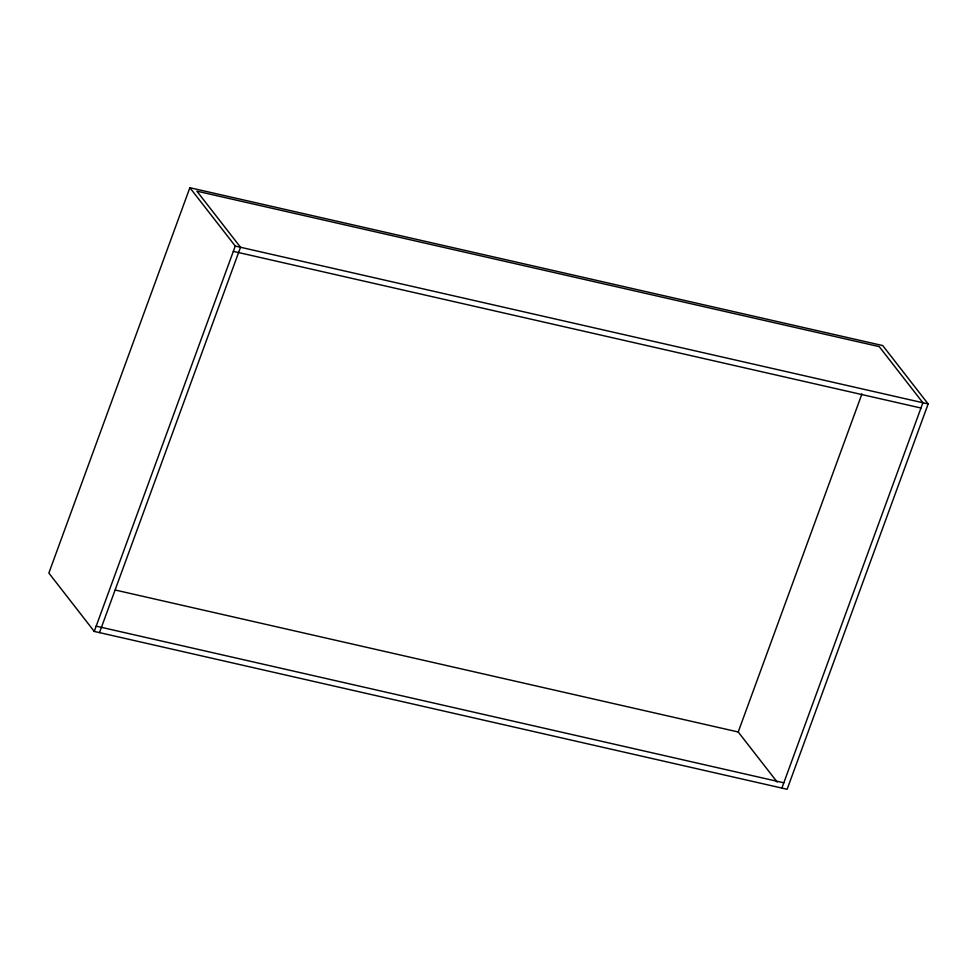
<?xml version="1.0" encoding="UTF-8"?>
<svg xmlns="http://www.w3.org/2000/svg" width="977" height="977" viewBox="0 0 977 977"><rect width="100%" height="100%" fill="white"/><g stroke="black" fill="none" stroke-linecap="round" stroke-linejoin="round"><path stroke-width="1.47" d="M189.868 187.718L48.85 573.059L94.256 631.423L787.132 789.282L928.15 403.941L882.744 345.577L189.868 187.718L235.274 246.07L928.15 403.941M94.256 631.423L235.274 246.07M99.507 632.62L240.525 247.266L196.865 191.15L879.239 346.627L922.899 402.744L781.881 788.085M777.24 782.125L738.221 731.981L861.946 393.902M233.344 251.358L920.969 408.02M115.31 590.047L738.221 731.981M96.186 626.147L783.81 782.809"/></g></svg>
